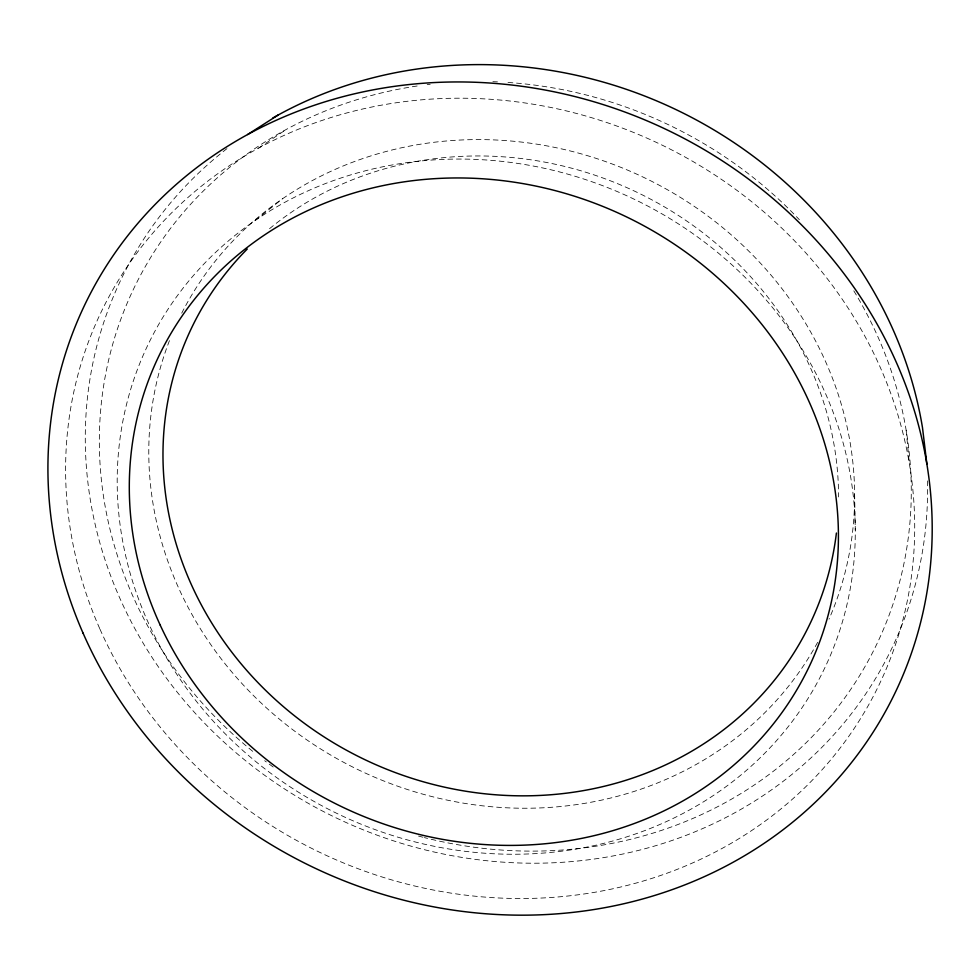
<?xml version="1.0" encoding="UTF-8"?>
<svg xmlns="http://www.w3.org/2000/svg" width="978" height="978" viewBox="0 0 978 978"><rect width="100%" height="100%" fill="white"/><g stroke="black" fill="none" stroke-linecap="round" stroke-linejoin="round"><path stroke-width="0.73" stroke-dasharray="4.89 3.67" d="M255.258 220.417L282.642 198.681M258.583 148.106L286.224 129.475M906.166 430.259L909.369 463.804M854.625 494.11L855.261 530.125M927.486 480.907A427.239 392.789 25.3 0 1 337.3 818.427A427.239 392.789 25.3 0 1 228.131 147.727M269.537 228.681A342.777 314.623 25.3 0 1 634.893 191.297A342.777 314.623 25.3 0 1 838.574 496.958M817.632 642.35A358.095 328.779 25.3 0 1 361.86 771.471A358.095 328.779 25.3 0 1 170.527 337.936M181.725 313.18A358.095 328.779 25.3 0 1 642.216 176.676A358.095 328.779 25.3 0 1 829.014 619.147M853.806 290.845A411.848 378.523 25.3 0 1 836.557 708.757A411.848 378.523 25.3 0 1 424.391 837.596M422.912 837.217A411.848 378.523 25.3 0 1 418.511 836.056M273.217 767.021A411.848 378.523 25.3 0 1 264.671 760.713M252.727 751.324A411.848 378.523 25.3 0 1 109.976 354.525A411.848 378.523 25.3 0 1 419.66 85.636M427.178 84.646A411.848 378.523 25.3 0 1 430.198 84.279M492.888 81.7A411.848 378.523 25.3 0 1 497.472 81.871M507.998 82.458A411.848 378.523 25.3 0 1 799.368 219.708M99.964 629.147A431.31 392.85 25.3 0 0 830.151 760.481A431.31 392.85 25.3 0 0 540.333 105.453A431.31 392.85 25.3 0 0 99.964 629.147M166.162 657.216A374.977 341.163 25.3 0 0 805.359 702.681A374.977 341.163 25.3 0 0 487.191 160.05A374.977 341.163 25.3 0 0 166.162 657.216"/><path stroke-width="1.47" d="M247.617 134.536L278.18 115.001M926.863 464.049L922.486 427.618A427.239 392.789 25.3 0 0 272.825 117.996M836.41 533.034A342.777 314.623 25.3 0 1 363.743 759.111A342.777 314.623 25.3 0 1 247.263 249.023M83.069 633.145A449.22 408.975 25.3 0 0 843.17 772.73A449.22 408.975 25.3 0 0 543.939 89.817A449.22 408.975 25.3 0 0 83.069 633.145M160.294 625.297A360.332 327.483 25.3 0 0 771.202 726.617A360.332 327.483 25.3 0 0 520.076 183.118A360.332 327.483 25.3 0 0 160.294 625.297"/></g></svg>
